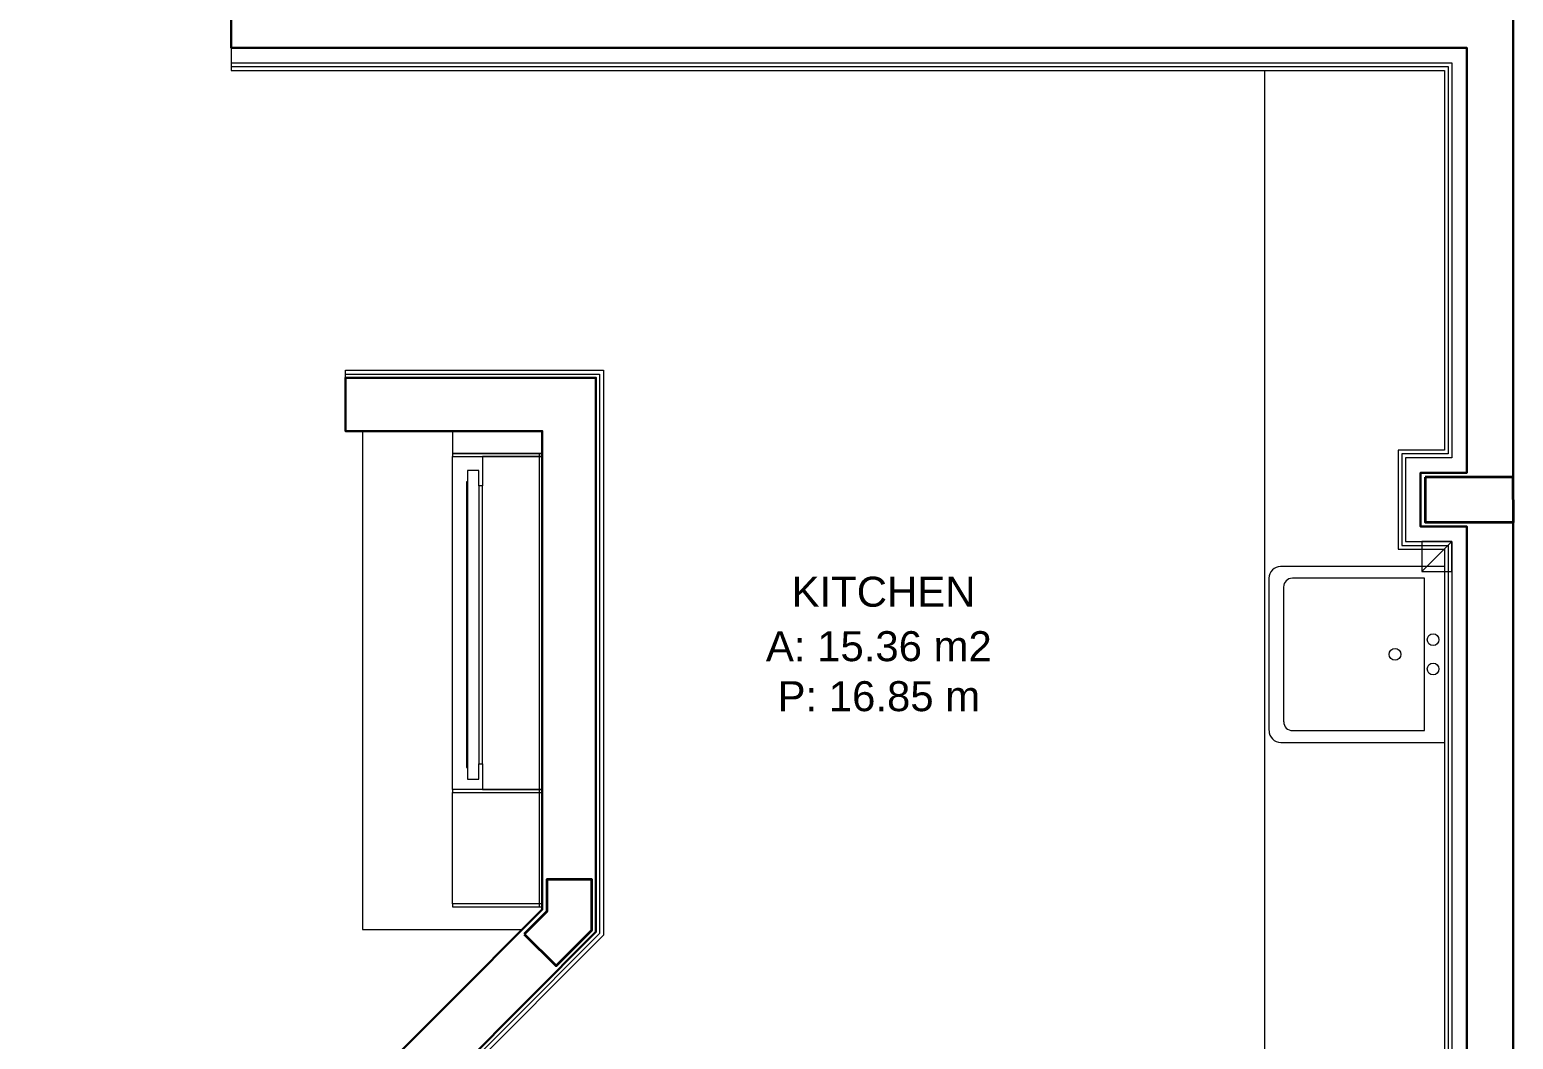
# Model space of a CAD drawing. Header units: centimetres. Extents: x 118932 to 154602, y -32682 to -23521.
# Drawn here: x 126278.9 to 126773.7, y -26753.8 to -26417.1 of the extents above; entities that cross this region are included whole.
import ezdxf

# ---------------------------------------------------------------- set-up
doc = ezdxf.new("R2010")
doc.units = ezdxf.units.CM
doc.header["$LTSCALE"] = 50
doc.header["$MEASUREMENT"] = 0
for name, color, linetype, lineweight, true_color in [('GEN_00_BL_Yazı', 7, 'Continuous', 0, 0x4f5250), ('GEN_00_BL_Ölçü Dış', 7, 'Continuous', 5, 0x766a5e), ('GEN_01_TA_Kolon', 7, 'Continuous', 35, 0xd05d28), ('GEN_02_TF_Islak Hacim', 7, 'Continuous', 5, 0x007cb0), ('GEN_05_ML_Alçıpan_giydirme', 7, 'Continuous', 18, 0x7ebab5), ('KALACAK DUVARLAR', 7, 'Continuous', 30, 0x005387)]:
    doc.layers.add(name, color=color, linetype=linetype, lineweight=lineweight, true_color=true_color)
doc.styles.add('ARIAL', font='arial.ttf')

# ---------------------------------------------------------------- blocks, each defined once
blk = doc.blocks.new('LEVEL -1_E BLOK_KOLON')
at = {"layer": 'GEN_01_TA_Kolon', "elevation": 0}
for points in [[(52611.35, 10925.17), (52611.36, 10910.17), (52640.77, 10910.19), (52640.76, 10925.19)], [(52310.93, 10772.85), (52321.55, 10762.25), (52333.44, 10774.16), (52333.43, 10791), (52318.43, 10790.98), (52318.44, 10780.36)]]:
    blk.add_lwpolyline(points, close=True, dxfattribs=at)
blk = doc.blocks.new('KALACAK DUVARLAR LEVEL -1 E BLOK')
at = {"layer": 'KALACAK DUVARLAR', "flags": 128}
for points in [[(0, 2042.13), (0, 0)], [(-15.48, 18), (-15.48, 395.35), (-30.89, 395.35), (-30.89, 413.34), (-15.48, 413.34), (-15.48, 555), (-427.54, 555), (-427.54, 747.77), (-508.15, 747.77)]]:
    blk.add_lwpolyline(points, dxfattribs=at)
blk.add_lwpolyline([(-399.64, 146.4), (-422.3, 169.03), (-323.82, 267.66), (-323.82, 427.2), (-389.49, 427.2), (-389.49, 445), (-305.95, 445), (-305.95, 260.22), (-396.85, 169.05), (-386.92, 159.14)], close=True, dxfattribs=at)
blk = doc.blocks.new('LEVEL -1_ ALÇIPAN DUVARLAR')
at = {"layer": 'GEN_05_ML_Alçıpan_giydirme', "elevation": 0}
for points in [[(-0.96, 7.98), (-0.96, 0.48), (403.6, 0.48), (403.6, -126.18), (388.18, -126.18), (388.18, -159.17), (403.6, -159.17), (403.6, -526.52), (381.19, -526.52), (381.19, -529.02)], [(-0.96, 2.98), (406.1, 2.98), (406.1, -128.68), (390.68, -128.68), (390.68, -156.67), (406.1, -156.67), (406.1, -529.02), (381.19, -529.02)], [(-0.96, 1.73), (404.85, 1.73), (404.85, -127.43), (389.43, -127.43), (389.43, -157.92), (404.85, -157.92), (404.85, -527.77), (381.19, -527.77)], [(37.09, -100.77), (121.88, -100.77), (121.88, -287.32), (31.5, -377.97), (40.54, -387)], [(37.09, -102.02), (37.09, -99.52), (123.13, -99.52), (123.13, -287.84), (33.26, -377.97), (41.42, -386.12), (39.65, -387.89)]]:
    blk.add_lwpolyline(points, dxfattribs=at)
blk = doc.blocks.new('LEVEL -1_E BLOK TEFRİŞ')
at = {"layer": 'GEN_02_TF_Islak Hacim'}
for p, q in [((-63.06, 415.54, 0), (-63.06, 249.39, 0)), ((-33.06, 415.54, 0), (-33.06, 408.04, 0)), ((-3.06, 415.54, 0), (-33.06, 415.54, 0)), ((-3.06, 408.04, 0), (-3.06, 415.54, 0)), ((-33.06, 408.04, 0), (-33.06, 407.04, 0)), ((-3.06, 408.04, 0), (-33.06, 408.04, 0)), ((-33.06, 408.04, 0), (-3.06, 408.04, 0)), ((-33.06, 407.04, 0), (-3.06, 407.04, 0)), ((-33.06, 296.04, 0), (-33.06, 407.04, 0)), ((-23.06, 407.04, 0), (-23.06, 397.33, 0)), ((-3.06, 407.04, 0), (-23.06, 407.04, 0)), ((-3.06, 408.04, 0), (-4.06, 408.04, 0)), ((-4.06, 408.04, 0), (-4.06, 265.92, 0)), ((-3.06, 407.04, 0), (-3.06, 408.04, 0)), ((-3.06, 266.92, 0), (-3.06, 408.04, 0)), ((-3.06, 296.04, 0), (-3.06, 407.04, 0)), ((-24.25, 402.41, 0), (-28.06, 402.41, 0)), ((-28.06, 402.41, 0), (-28.06, 398.6, 0)), ((-24.25, 397.33, 0), (-24.25, 402.41, 0)), ((-28.06, 398.6, 0), (-28.38, 398.6, 0)), ((-28.38, 398.6, 0), (-28.38, 303.35, 0)), ((-28.06, 398.6, 0), (-28.06, 303.35, 0)), ((-23.06, 397.33, 0), (-24.25, 397.33, 0)), ((-24.25, 397.33, 0), (-24.25, 304.62, 0)), ((-23.06, 304.62, 0), (-23.06, 397.33, 0)), ((239.28, 366.48, 0), (239.28, 315.67, 0)), ((244.17, 363.56, 0), (244.17, 318.6, 0)), ((-28.38, 303.35, 0), (-28.06, 303.35, 0)), ((-28.06, 303.35, 0), (-28.06, 299.54, 0)), ((-24.25, 299.54, 0), (-24.25, 304.62, 0)), ((-24.25, 304.62, 0), (-23.06, 304.62, 0)), ((-23.06, 304.62, 0), (-23.06, 296.04, 0)), ((-28.06, 299.54, 0), (-24.25, 299.54, 0)), ((-33.06, 296.04, 0), (-33.06, 295.04, 0)), ((-3.06, 296.04, 0), (-33.06, 296.04, 0)), ((-33.06, 295.04, 0), (-3.06, 295.04, 0)), ((-33.06, 257.89, 0), (-33.06, 295.04, 0)), ((-23.06, 296.04, 0), (-3.06, 296.04, 0)), ((-3.06, 295.04, 0), (-3.06, 296.04, 0)), ((-4.06, 265.92, 0), (-4.06, 259.8, 0)), ((-3.06, 258.81, 0), (-3.06, 266.92, 0)), ((-33.06, 257.89, 0), (-33.06, 256.89, 0)), ((-3.06, 257.89, 0), (-33.06, 257.89, 0)), ((-4.06, 259.8, 0), (-4.06, 256.89, 0)), ((-3.06, 256.89, 0), (-3.06, 258.81, 0)), ((-3.06, 256.89, 0), (-3.06, 257.89, 0)), ((-33.06, 256.89, 0), (-3.06, 256.89, 0)), ((-4.06, 256.89, 0), (-3.06, 256.89, 0)), ((-63.06, 249.39, 0), (-9.65, 249.39, 0))]:
    blk.add_line(p, q, dxfattribs=at)
at = {"layer": 'GEN_02_TF_Islak Hacim', "elevation": 0, "flags": 128}
for points in [[(237.78, 535.84), (237.78, 68.84), (94.2, 68.84), (-33.65, 196.4)], [(243.23, 311.76), (297.95, 311.76), (297.95, 370.44), (243.18, 370.44)], [(247.13, 315.67), (291.11, 315.67), (291.11, 366.52), (247.09, 366.52)]]:
    blk.add_lwpolyline(points, dxfattribs=at)
at = {"layer": 'GEN_02_TF_Islak Hacim'}
for centre in [(294.02, 346, 0), (281.32, 341.11, 0), (294.03, 336.23, 0)]:
    blk.add_circle(centre, 1.95, dxfattribs=at)
for centre, radius, start, end in [((243.19, 366.49, 0), 3.91, 90.0421, 180.0421), ((247.1, 363.56, 0), 2.93, 90.0421, 180.0421), ((247.13, 318.6, 0), 2.93, 180.0421, 270.0421), ((243.22, 315.67, 0), 3.91, 180.0421, 270.0421)]:
    blk.add_arc(centre, radius, start, end, dxfattribs=at)
blk = doc.blocks.new('10X10 YER SÜZGECI')
at = {"layer": 'GEN_02_TF_Islak Hacim'}
blk.add_line((79379.38, -32867.31), (79369.38, -32877.31), dxfattribs=at)
blk.add_lwpolyline([(79369.38, -32877.31), (79379.38, -32877.31), (79379.38, -32867.31), (79369.38, -32867.31)], close=True, dxfattribs=at)
blk = doc.blocks.new('level -1 süzgeçler')
blk.add_blockref('10X10 YER SÜZGECI', (-81739.44, 36229.61, 0))
blk = doc.blocks.new('tefrıslı mahal level -1 b blok')
at = {"layer": 'GEN_00_BL_Yazı', "insert": (-1648.83, 3212.87), "char_height": 10, "width": 117.3326, "attachment_point": 1, "style": 'ARIAL'}
blk.add_mtext('KITCHEN', dxfattribs=at)
at = {"layer": 'GEN_00_BL_Yazı', "insert": (-1619.73, 3211.38), "char_height": 10, "attachment_point": 2, "style": 'ARIAL'}
blk.add_mtext('\\pxqc;\\PA: 15.36 m2\\PP: 16.85 m', dxfattribs=at)

msp = doc.modelspace()

# ---------------------------------------------------------------- block references
for name, p in [('LEVEL -1_E BLOK_KOLON', (74132.92, -37491.52)), ('KALACAK DUVARLAR LEVEL -1 E BLOK', (126773.67, -26978.19, 0)), ('LEVEL -1_ ALÇIPAN DUVARLAR', (126347.09, -26431.17))]:
    msp.add_blockref(name, p)

# ---------------------------------------------------------------- next in the draw order: block references
msp.add_blockref('LEVEL -1_E BLOK TEFRİŞ', (126452.91, -26966.53))

# ---------------------------------------------------------------- next in the draw order: block references
msp.add_blockref('level -1 süzgeçler', (129113.25, -29950.13, 0))
at = {"layer": 'GEN_00_BL_Ölçü Dış'}
msp.add_blockref('tefrıslı mahal level -1 b blok', (128181.82, -29812.4), dxfattribs=at)

doc.saveas('drawing.dxf')
